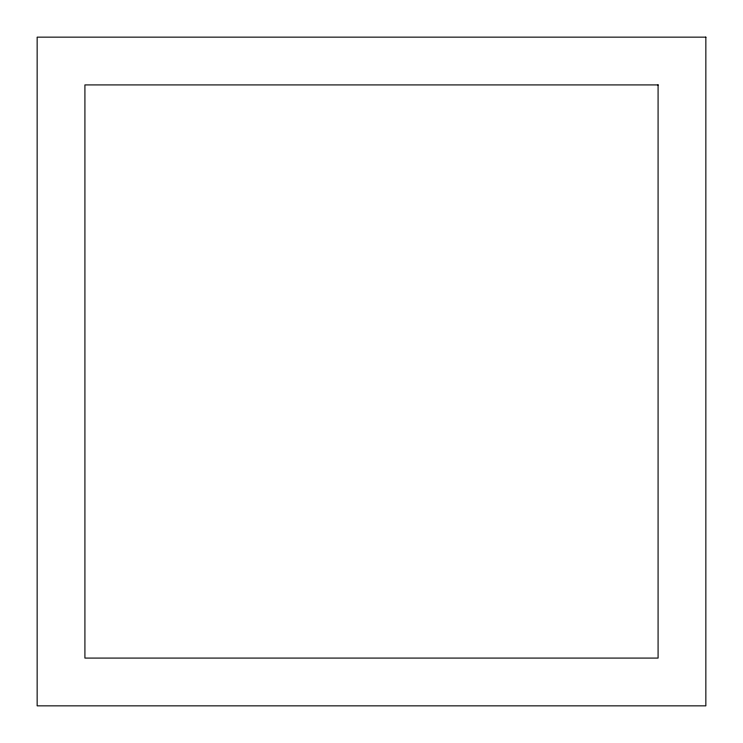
<?xml version="1.0" encoding="UTF-8"?>
<svg xmlns="http://www.w3.org/2000/svg" width="743" height="743" viewBox="0 0 743 743"><rect width="100%" height="100%" fill="white"/><g stroke="black" fill="none" stroke-linecap="round" stroke-linejoin="round"><path stroke-width="1.11" d="M705.85 37.15L37.15 37.15L37.15 705.85L705.85 705.85L705.85 37.15M658.084 84.916L84.916 84.916L84.916 658.084L658.084 658.084L658.084 84.916"/></g></svg>
